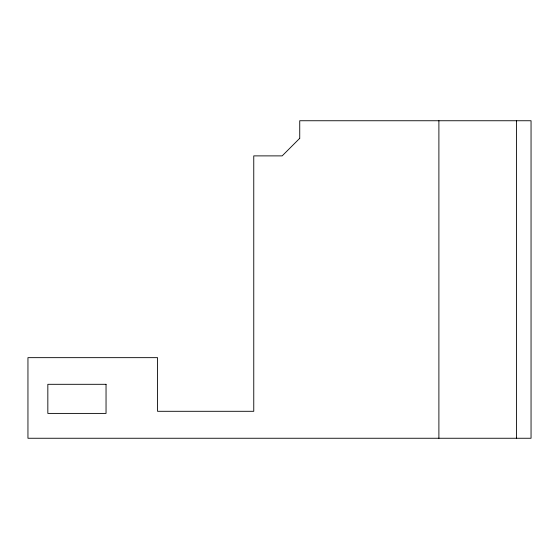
<?xml version="1.0" encoding="UTF-8"?>
<svg xmlns="http://www.w3.org/2000/svg" width="559" height="559" viewBox="0 0 559 559"><rect width="100%" height="100%" fill="white"/><g stroke="black" fill="none" stroke-linecap="round" stroke-linejoin="round"><path stroke-width="0.84" d="M516.495 120.744L516.495 438.256M438.892 120.744L438.892 438.256M299.736 138.311L282.169 155.884L253.758 155.884L253.758 411.298L157.554 411.298L157.554 357.655L27.95 357.655L27.95 438.256L531.05 438.256L531.05 120.744L299.736 120.744L299.736 138.311M106.042 384.306L47.836 384.306L47.836 413.408L106.042 413.408L106.042 384.306"/></g></svg>
